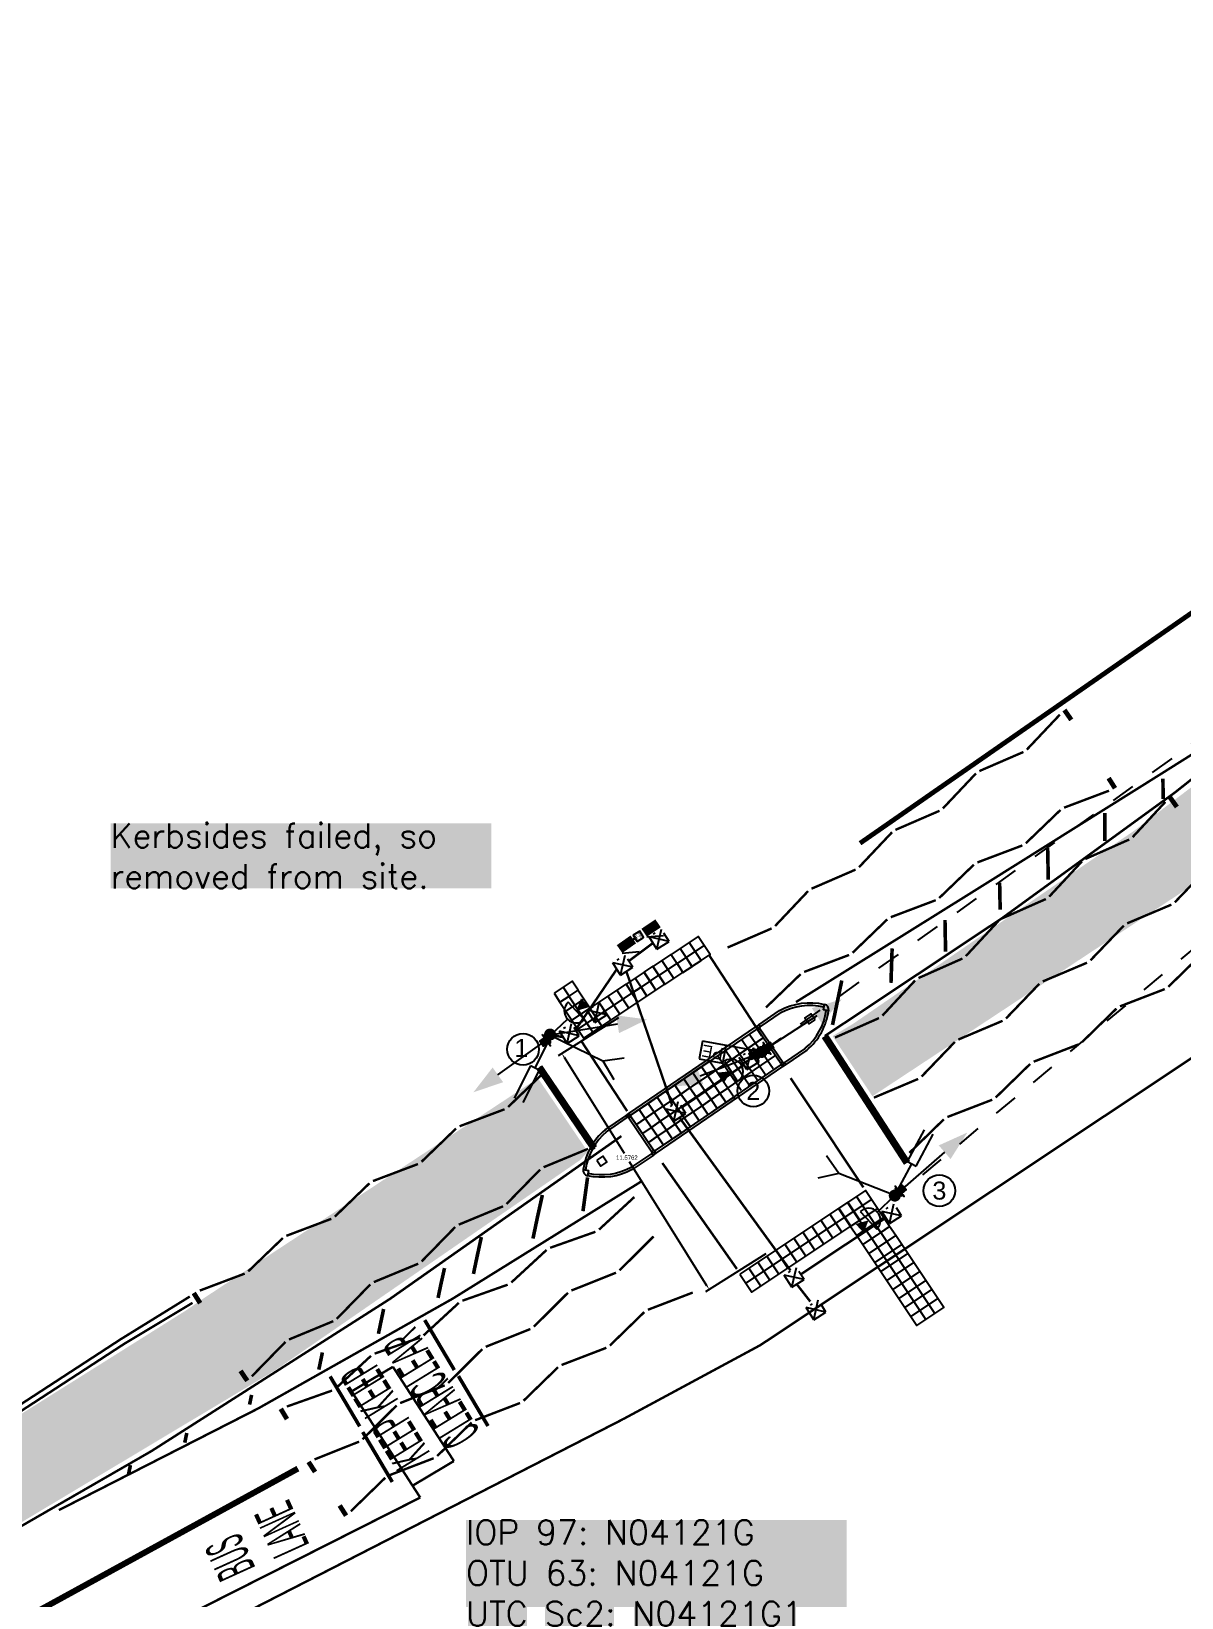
# Model space of a CAD drawing. Header units: metres. Extents: x 375767 to 376086, y 166051 to 166262.
# Drawn here: x 375883 to 375930.9, y 166110.1 to 166175.2 of the extents above; entities that cross this region are included whole.
import ezdxf
from ezdxf.enums import TextEntityAlignment as Align

# ---------------------------------------------------------------- set-up
doc = ezdxf.new("R2010")
doc.units = ezdxf.units.M
for name, pattern in [('1003', [0.9, 0.6, -0.3]), ('1004', [6, 4, -2]), ('1010', [2, 1, -1]), ('1025', [2, 1, -1]), ('1041', [2, 1, 0, 1]), ('1055', [0.6, 0.1, -0.5]), ('DUCT1', [2, 1, -0.5, 0, -0.5]), ('ZIGZAG', [2, 1, 0, 1])]:
    doc.linetypes.add(name, pattern=pattern)
for name, color, linetype in [('DATA', 7, 'Continuous'), ('DIMS', 1, 'Continuous'), ('DUCTS', 3, 'DUCT1'), ('LINES', 7, 'Continuous'), ('POLE NO', 141, 'Continuous'), ('SCT_LOOP', 10, 'Continuous'), ('SETOUT', 140, 'Continuous'), ('SIGNALS', 4, 'Continuous'), ('TACTPAVE', 1, 'Continuous'), ('VIEW', 8, 'Continuous')]:
    doc.layers.add(name, color=color, linetype=linetype)
doc.styles.add('KTS_tahoma', font='tahoma.ttf')
doc.styles.add('RDMARKP', font='rdmarkp.shx', dxfattribs={"width": 0.38, "height": 1.6})
doc.styles.add('ROMANS', font='romans')
doc.dimstyles.get("Standard").update_dxf_attribs({"dimtxt": 0.18, "dimasz": 0.18, "dimexe": 0.18, "dimexo": 0.0625, "dimgap": 0.09, "dimtad": 0, "dimtih": 1, "dimtoh": 1, "dimdec": 4, "dimzin": 0, "dimdsep": 46, "dimtxsty": 'Standard', "dimcen": 0.09, "dimadec": 0, "dimazin": 0, "dimtfac": 1, "dimtdec": 4, "dimtofl": 0, "dimtmove": 0, "dimatfit": 3, "dimfxl": 1, "dimtolj": 1, "dimtzin": 0, "dimarcsym": 0})

# ---------------------------------------------------------------- blocks, each defined once
blk = doc.blocks.new('HD001P')
at = {"linetype": 'Continuous'}
blk.add_line((0, 2.75), (0, 0), dxfattribs=at)
blk.add_solid([(0.375, 2.75), (-0.375, 2.75), (0, 4)], dxfattribs=at)
at = {"layer": 'VIEW', "color": 1, "linetype": 'Continuous', "extrusion": (0, 1, 0), "const_width": 0.1, "elevation": 0.275}
blk.add_lwpolyline([(0.05, 2.94, 1), (-0.05, 2.94, 1)], format="xyb", close=True, dxfattribs=at)
at = {"layer": 'VIEW', "color": 2, "linetype": 'Continuous', "extrusion": (0, 1, 0), "const_width": 0.1, "elevation": 0.275}
blk.add_lwpolyline([(0.05, 2.62, 1), (-0.05, 2.62, 1)], format="xyb", close=True, dxfattribs=at)
at = {"layer": 'VIEW', "color": 3, "linetype": 'Continuous', "extrusion": (0, 1, 0), "const_width": 0.1, "elevation": 0.275}
blk.add_lwpolyline([(0.05, 2.3, 1), (-0.05, 2.3, 1)], format="xyb", close=True, dxfattribs=at)
at = {"layer": 'VIEW', "color": 7, "linetype": 'Continuous'}
for points in [[(-0.2, 0.27, 2.1), (-0.29, 0.27, 2.1), (-0.29, 0.27, 3.2), (-0.2, 0.27, 3.2)], [(0.29, 0.27, 2.1), (0.2, 0.27, 2.1), (0.2, 0.27, 3.2), (0.29, 0.27, 3.2)]]:
    blk.add_3dface(points, dxfattribs=at)
at = {"layer": 'VIEW', "linetype": 'Continuous'}
for points in [[(0.2, 0.27, 2.1), (-0.2, 0.27, 2.1), (-0.2, 0.27, 3.2), (0.2, 0.27, 3.2)], [(-0.2, 0.21, 2.1), (-0.2, 0.27, 2.1), (-0.2, 0.27, 3.2), (-0.2, 0.21, 3.2)], [(-0.03, 0.12, 2.1), (-0.03, 0.27, 2.1), (-0.2, 0.27, 2.1), (-0.2, 0.21, 2.1)], [(-0.03, 0.12, 3.2), (-0.03, 0.27, 3.2), (-0.2, 0.27, 3.2), (-0.2, 0.21, 3.2)], [(-0.2, 0.21, 2.1), (-0.03, 0.12, 2.1), (-0.03, 0.12, 3.2), (-0.2, 0.21, 3.2)], [(0.03, 0.27, 2.1), (0.03, 0.12, 2.1), (-0.03, 0.12, 2.1), (-0.03, 0.27, 2.1)], [(0.03, 0.27, 3.2), (0.03, 0.12, 3.2), (-0.03, 0.12, 3.2), (-0.03, 0.27, 3.2)], [(-0.03, 0.12, 2.1), (0.03, 0.12, 2.1), (0.03, 0.12, 3.2), (-0.03, 0.12, 3.2)], [(0.2, 0.21, 2.1), (0.2, 0.27, 2.1), (0.03, 0.27, 2.1), (0.03, 0.12, 2.1)], [(0.2, 0.21, 3.2), (0.2, 0.27, 3.2), (0.03, 0.27, 3.2), (0.03, 0.12, 3.2)], [(0.03, 0.12, 2.1), (0.2, 0.21, 2.1), (0.2, 0.21, 3.2), (0.03, 0.12, 3.2)], [(0.2, 0.21, 2.1), (0.2, 0.27, 2.1), (0.2, 0.27, 3.2), (0.2, 0.21, 3.2)]]:
    blk.add_3dface(points, dxfattribs=at)
at = {"layer": 'DATA', "flags": 9}
for tag, p in [('SUPPORT', (0.75, 1.5)), ('BRACKETS', (0.75, 1.25)), ('CABLE', (0.75, 0.75)), ('HEIGHT', (0.75, 1)), ('PHASE', (0.75, 0.5)), ('TYPE', (0.75, 0.25)), ('NUM', (0.75, 0)), ('SITE', (0.75, -0.25)), ('IDENT', (0.75, -0.5))]:
    blk.add_attdef(tag, p, '', height=0.2, dxfattribs=at)
at = {"layer": 'VIEW', "linetype": 'Continuous'}
mesh = blk.add_polymesh((13, 3), dxfattribs=at)
for k, corner in enumerate([(0.108, 0.27, 2.877), (0.108, 0.395, 2.877), (0.108, 0.52, 2.877), (0.123, 0.27, 2.918), (0.123, 0.395, 2.918), (0.123, 0.52, 2.918), (0.123, 0.27, 2.962), (0.123, 0.395, 2.962), (0.123, 0.52, 2.962), (0.108, 0.27, 3.002), (0.108, 0.395, 3.002), (0.108, 0.52, 3.002), (0.08, 0.27, 3.036), (0.08, 0.395, 3.036), (0.08, 0.52, 3.036), (0.043, 0.27, 3.057), (0.043, 0.395, 3.057), (0.043, 0.52, 3.057), (0, 0.27, 3.065), (0, 0.395, 3.065), (0, 0.52, 3.065), (-0.043, 0.27, 3.057), (-0.043, 0.395, 3.057), (-0.043, 0.52, 3.057), (-0.08, 0.27, 3.036), (-0.08, 0.395, 3.036), (-0.08, 0.52, 3.036), (-0.108, 0.27, 3.002), (-0.108, 0.395, 3.002), (-0.108, 0.52, 3.002), (-0.123, 0.27, 2.962), (-0.123, 0.395, 2.962), (-0.123, 0.52, 2.962), (-0.123, 0.27, 2.918), (-0.123, 0.395, 2.918), (-0.123, 0.52, 2.918), (-0.108, 0.27, 2.877), (-0.108, 0.395, 2.877), (-0.108, 0.52, 2.877)]):
    mesh.set_mesh_vertex(divmod(k, 3), corner)
mesh = blk.add_polymesh((13, 3), dxfattribs=at)
for k, corner in enumerate([(0.108, 0.27, 2.558), (0.108, 0.395, 2.558), (0.108, 0.52, 2.558), (0.123, 0.27, 2.598), (0.123, 0.395, 2.598), (0.123, 0.52, 2.598), (0.123, 0.27, 2.642), (0.123, 0.395, 2.642), (0.123, 0.52, 2.642), (0.108, 0.27, 2.683), (0.108, 0.395, 2.683), (0.108, 0.52, 2.683), (0.08, 0.27, 2.716), (0.08, 0.395, 2.716), (0.08, 0.52, 2.716), (0.043, 0.27, 2.737), (0.043, 0.395, 2.737), (0.043, 0.52, 2.737), (0, 0.27, 2.745), (0, 0.395, 2.745), (0, 0.52, 2.745), (-0.043, 0.27, 2.737), (-0.043, 0.395, 2.737), (-0.043, 0.52, 2.737), (-0.08, 0.27, 2.716), (-0.08, 0.395, 2.716), (-0.08, 0.52, 2.716), (-0.108, 0.27, 2.683), (-0.108, 0.395, 2.683), (-0.108, 0.52, 2.683), (-0.123, 0.27, 2.642), (-0.123, 0.395, 2.642), (-0.123, 0.52, 2.642), (-0.123, 0.27, 2.598), (-0.123, 0.395, 2.598), (-0.123, 0.52, 2.598), (-0.108, 0.27, 2.558), (-0.108, 0.395, 2.558), (-0.108, 0.52, 2.558)]):
    mesh.set_mesh_vertex(divmod(k, 3), corner)
mesh = blk.add_polymesh((13, 3), dxfattribs=at)
for k, corner in enumerate([(0.108, 0.27, 2.237), (0.108, 0.395, 2.237), (0.108, 0.52, 2.237), (0.123, 0.27, 2.278), (0.123, 0.395, 2.278), (0.123, 0.52, 2.278), (0.123, 0.27, 2.322), (0.123, 0.395, 2.322), (0.123, 0.52, 2.322), (0.108, 0.27, 2.362), (0.108, 0.395, 2.362), (0.108, 0.52, 2.362), (0.08, 0.27, 2.396), (0.08, 0.395, 2.396), (0.08, 0.52, 2.396), (0.043, 0.27, 2.417), (0.043, 0.395, 2.417), (0.043, 0.52, 2.417), (0, 0.27, 2.425), (0, 0.395, 2.425), (0, 0.52, 2.425), (-0.043, 0.27, 2.417), (-0.043, 0.395, 2.417), (-0.043, 0.52, 2.417), (-0.08, 0.27, 2.396), (-0.08, 0.395, 2.396), (-0.08, 0.52, 2.396), (-0.108, 0.27, 2.362), (-0.108, 0.395, 2.362), (-0.108, 0.52, 2.362), (-0.123, 0.27, 2.322), (-0.123, 0.395, 2.322), (-0.123, 0.52, 2.322), (-0.123, 0.27, 2.278), (-0.123, 0.395, 2.278), (-0.123, 0.52, 2.278), (-0.108, 0.27, 2.237), (-0.108, 0.395, 2.237), (-0.108, 0.52, 2.237)]):
    mesh.set_mesh_vertex(divmod(k, 3), corner)
blk = doc.blocks.new('POLE')
at = {"const_width": 0.25}
blk.add_lwpolyline([(-0.125, 0, 1), (0.125, 0, 1)], format="xyb", close=True, dxfattribs=at)
at = {"layer": 'SETOUT', "const_width": 0.125}
blk.add_lwpolyline([(-0.062, 0, 1), (0.062, 0, 1)], format="xyb", close=True, dxfattribs=at)
at = {"layer": 'VIEW'}
blk.add_lwpolyline([(-0.025, 0.043), (-0.05, 0), (-0.025, -0.043), (0.025, -0.043), (0.05, 0), (0.025, 0.043)], close=True, dxfattribs=at)
at = {"layer": 'DATA', "flags": 9}
for tag, p in [('TYPE', (0.5, 0.75)), ('HEIGHT', (0.5, 1)), ('NUM', (0.5, 0.5)), ('SITE', (0.5, 0.25)), ('IDENT', (0.5, 0))]:
    blk.add_attdef(tag, p, '', height=0.2, dxfattribs=at)
blk = doc.blocks.new('ZIG8')
at = {"linetype": 'ZIGZAG'}
for points, const_width in [([(-0.25, 17.46), (-0.75, 17.46)], 0.2), ([(-0.299, 17.195), (-0.701, 15.236)], 0.1), ([(-0.299, 13.103), (-0.701, 15.062)], 0.1), ([(-0.299, 12.931), (-0.701, 10.972)], 0.1), ([(-0.299, 8.839), (-0.701, 10.798)], 0.1), ([(-0.299, 8.667), (-0.701, 6.708)], 0.1), ([(-0.299, 4.575), (-0.701, 6.534)], 0.1), ([(-0.299, 4.403), (-0.701, 2.444)], 0.1), ([(-0.299, 0.311), (-0.701, 2.27)], 0.1)]:
    blk.add_lwpolyline(points, dxfattribs=dict(at, const_width=const_width))
blk = doc.blocks.new('island')
for p, q in [((376155.762, 166324.305), (376156.628, 166324.898)), ((376155.818, 166324.223), (376156.685, 166324.816)), ((376156.628, 166324.898), (376156.752, 166324.983)), ((376156.685, 166324.816), (376156.628, 166324.898)), ((376156.685, 166324.816), (376156.726, 166324.844)), ((376156.752, 166324.983), (376156.726, 166324.844)), ((376156.754, 166324.803), (376156.726, 166324.844)), ((376156.837, 166324.859), (376156.752, 166324.983)), ((376156.754, 166324.803), (376156.837, 166324.859)), ((376157.701, 166323.33), (376156.834, 166322.737)), ((376157.757, 166323.247), (376156.891, 166322.655)), ((376157.701, 166323.33), (376157.742, 166323.358)), ((376157.701, 166323.33), (376157.757, 166323.247)), ((376157.714, 166323.399), (376157.796, 166323.456)), ((376157.714, 166323.399), (376157.742, 166323.358)), ((376157.881, 166323.332), (376157.742, 166323.358)), ((376157.757, 166323.247), (376157.881, 166323.332)), ((376157.796, 166323.456), (376157.881, 166323.332)), ((376154.851, 166322.664), (376155.072, 166322.622)), ((376155.072, 166322.622), (376155.03, 166322.401))]:
    blk.add_line(p, q)
for points in [[(376155.762, 166324.305, 0.18431), (376154.851, 166322.664, -3.796995)], [(376155.826, 166324.229, 0.18431), (376154.95, 166322.65, 0.18431)], [(376156.891, 166322.655, -0.18431), (376155.03, 166322.401, 3.796995)], [(376156.843, 166322.742, -0.18431), (376155.053, 166322.499, -0.18431)]]:
    blk.add_lwpolyline(points, format="xyb")
blk.add_lwpolyline([(376155.419, 166323.041), (376155.588, 166322.794), (376155.836, 166322.963), (376155.667, 166323.211)], close=True)
blk.add_arc((376155.072, 166322.622), 0.225, 169.37031, 259.37031)
blk = doc.blocks.new('ZAG8')
at = {"linetype": 'ZIGZAG'}
for points, const_width in [([(0, 17.46), (0.5, 17.46)], 0.2), ([(0.049, 17.195), (0.451, 15.236)], 0.1), ([(0.049, 13.103), (0.451, 15.062)], 0.1), ([(0.049, 12.931), (0.451, 10.972)], 0.1), ([(0.049, 8.839), (0.451, 10.798)], 0.1), ([(0.049, 8.667), (0.451, 6.708)], 0.1), ([(0.049, 4.575), (0.451, 6.534)], 0.1), ([(0.049, 4.403), (0.451, 2.444)], 0.1), ([(0.049, 0.311), (0.451, 2.27)], 0.1)]:
    blk.add_lwpolyline(points, dxfattribs=dict(at, const_width=const_width))
blk = doc.blocks.new('GECCXCON')
at = {"linetype": 'Continuous'}
blk.add_line((-0.35, -0.2), (0.256, -0.55), dxfattribs=at)
blk.add_solid([(-0.35, -0.2), (0.35, -0.2), (-0.35, 0.2), (0.35, 0.2)], dxfattribs=at)
at = {"layer": 'VIEW', "linetype": 'Continuous'}
blk.add_line((-0.35, -0.2), (0.256, -0.55), dxfattribs=at)
blk.add_solid([(-0.35, -0.2), (0.35, -0.2), (-0.35, 0.2), (0.35, 0.2)], dxfattribs=at)
blk = doc.blocks.new('box')
at = {"layer": 'SIGNALS', "rotation": 69.52072569400443}
blk.add_blockref('GECCXCON', (0.187, -0.07), dxfattribs=at)
blk = doc.blocks.new('mwave')
at = {"linetype": 'Continuous'}
for p, q in [((-0.2, 1.5), (-0.2, 3)), ((0.2, 1.5), (0.2, 3)), ((-0.2, 1.5), (0.2, 1.5)), ((0, 0), (0, 1.5))]:
    blk.add_line(p, q, dxfattribs=at)
at = {"layer": 'VIEW', "linetype": 'Continuous'}
blk.add_solid([(0.03, -0.07, 3.3), (0.03, 0.12, 3.3), (-0.03, -0.07, 3.3), (-0.03, 0.12, 3.3)], dxfattribs=at)
blk = doc.blocks.new('FPILLAR-sym')
at = {"color": 0, "linetype": 'ByBlock'}
blk.add_lwpolyline([(-0.6, 0.63), (-0.6, -0.63), (0.6, -0.63), (0.6, 0.63)], close=True, dxfattribs=at)
at = {"color": 0, "linetype": 'ByBlock', "style": 'KTS_tahoma', "width": 0.688555}
blk.add_text('F-P', height=0.75, rotation=270, dxfattribs=at).set_placement((-0.39, 0.48), (-0.39, -0.54), align=Align.FIT)
at = {"layer": 'DATA', "flags": 9}
for tag, p in [('EQUIPNO', (-2.81, -0.66)), ('SCHNO', (-2.44, -0.66)), ('STAT', (-2.06, -0.66)), ('TYPE', (-1.69, -0.66)), ('ROOT', (-1.31, -0.66)), ('CONTROL', (-0.19, -0.66)), ('SERVICE', (0.19, -0.66)), ('DIST', (0.56, -0.66)), ('LOC', (0.94, -0.66)), ('STREET', (1.31, -0.66)), ('AREA', (1.69, -0.66)), ('COMM1', (2.06, -0.66)), ('COMM2', (2.44, -0.66)), ('COMM3', (2.81, -0.66)), ('VLOAD', (3.19, -0.66)), ('PSCC', (3.56, -0.66)), ('ZE', (3.94, -0.66)), ('LAMPLOAD', (4.31, -0.66)), ('ACCLOAD', (4.69, -0.66)), ('ILEFUSE', (5.06, -0.66)), ('VDROP', (5.44, -0.66)), ('CABREF', (5.81, -0.66)), ('PHASEC', (6.19, -0.66)), ('CABT', (6.56, -0.66)), ('CABS', (6.94, -0.66)), ('CABL', (7.31, -0.66)), ('PDT', (7.69, -0.66)), ('PDS', (8.06, -0.66)), ('SCMESS', (8.44, -0.66)), ('SC1FUSE', (8.81, -0.66)), ('SC1LOAD', (9.19, -0.66)), ('SC1CABREF', (9.56, -0.66)), ('SC2FUSE', (9.94, -0.66)), ('SC2LOAD', (10.31, -0.66)), ('SC2CABREF', (10.69, -0.66)), ('CABL', (11.06, -0.66)), ('PDS', (11.44, -0.66)), ('PDT', (11.81, -0.66)), ('CABT', (12.19, -0.66)), ('CABS', (12.56, -0.66)), ('FEEDFROM', (12.94, -0.66)), ('SUPPLYFUSED', (13.31, -0.66))]:
    blk.add_attdef(tag, p, '', height=0.375, rotation=270, dxfattribs=at)
blk = doc.blocks.new('*D52')
at = {"layer": 'Defpoints', "color": 0, "transparency": 16777216}
for p in [(375907.501, 166134.218), (375913.633, 166124.4, -28.757), (375911.22, 166122.892)]:
    blk.add_point(p, dxfattribs=at)
at = {"layer": 'DIMS', "color": 0, "lineweight": -2, "transparency": 16777216}
for p, q in [((375907.448, 166134.185), (375904.934, 166132.615)), ((375905.182, 166132.558), (375907.683, 166128.554)), ((375911.124, 166123.045), (375907.908, 166128.194)), ((375913.58, 166124.367), (375911.067, 166122.797))]:
    blk.add_line(p, q, dxfattribs=at)
at = {"layer": 'DIMS', "color": 0, "transparency": 16777216}
for points in [[(375905.208, 166132.574), (375905.157, 166132.542), (375905.087, 166132.71)], [(375911.15, 166123.061), (375911.099, 166123.029), (375911.22, 166122.892)]]:
    blk.add_solid(points, dxfattribs=at)
at = {"layer": 'DIMS', "color": 0, "transparency": 16777216, "insert": (375907.795, 166128.374), "char_height": 0.18, "attachment_point": 5}
blk.add_mtext('\\A1;11.5762', dxfattribs=at)
blk = doc.blocks.new('Signal-Symbol-001P')
at = {"linetype": 'Continuous'}
blk.add_line((2.75, 0), (0, 0), dxfattribs=at)
blk.add_solid([(2.75, -0.375), (2.75, 0.375), (4, 0)], dxfattribs=at)
blk = doc.blocks.new('PEC-sym')
for p, q in [((1.5, 0.75), (1.5, 0)), ((2.5, 0.75), (1.5, 0.75)), ((2.5, 0), (2.5, 0.75)), ((0, 0), (2.5, 0))]:
    blk.add_line(p, q)
blk.add_text('PE', height=0.5).set_placement((2.003, 0.38), align=Align.MIDDLE)
blk = doc.blocks.new('ONXDET-sym')
at = {"color": 0, "linetype": 'Continuous'}
for p, q in [((0, 0), (2.5, 0)), ((2.5, 0), (3.25, 0.5)), ((2.5, 0), (3.25, -0.5))]:
    blk.add_line(p, q, dxfattribs=at)
blk = doc.blocks.new('Signal-Symbol-082')
at = {"color": 0, "linetype": 'Continuous'}
for p, q in [((1, 0), (0, 0)), ((1.5, -0.5), (1.5, 0.5))]:
    blk.add_line(p, q, dxfattribs=at)
blk.add_arc((1.5, 0), 0.5, 90, 270, dxfattribs=at)
at = {"color": 0}
blk.add_solid([(1.5, 0), (2, -0.25), (2, 0.25)], dxfattribs=at)
at = {"layer": 'DATA'}
for tag, p, rotation, flags in [('SIG', (0, 0), 180, 3), ('IDENT', (-0.75, -1), 270, 9), ('SITE', (-0.5, -1), 270, 9), ('NUM', (-0.25, -1), 270, 9), ('TYPE', (0, -1), 270, 9), ('PHASE', (0.25, -1), 270, 9), ('CABLE', (0.5, -1), 270, 9), ('HEIGHT', (0.75, -1), 270, 9), ('FEATURES', (1, -1), 270, 9), ('SUPPORT', (1.25, -1), 270, 9)]:
    blk.add_attdef(tag, p, '', height=0.2, rotation=rotation, dxfattribs=dict(at, flags=flags))

msp = doc.modelspace()

# ---------------------------------------------------------------- hatches: boundary and pattern name
at = {"layer": 'DIMS', "true_color": 0xffecb3}
h = msp.add_hatch(color=41, dxfattribs=at)
h.dxf.hatch_style = 1
h.paths.add_polyline_path([(375916.35398, 166133.43073), (375918.01122, 166130.92736), (375932.84914, 166140.70977), (375942.59977, 166149.29825), (375946.80557, 166152.92762), (375945.10983, 166155.00735), (375938.13408, 166148.99925), (375928.92299, 166141.98982), (375917.20681, 166133.94051)])
h = msp.add_hatch(color=41, dxfattribs=at)
h.dxf.hatch_style = 1
h.paths.add_polyline_path([(375871.37661, 166111.10415), (375872.9831, 166107.94914), (375882.00503, 166112.84703), (375893.16707, 166119.53197), (375905.85812, 166128.2797), (375906.16393, 166128.6235), (375904.09595, 166131.6771), (375890.12258, 166122.48159), (375889.44804, 166122.01721), (375881.09569, 166116.76958), (375872.82115, 166112.06593), (375871.28755, 166111.24948)])

# ---------------------------------------------------------------- linework, layer by layer
at = {"layer": 'DIMS', "linetype": '1025'}
for points in [[(375972.75795, 166175.22685), (375913.39711, 166132.76921)], [(375974.60011, 166173.15453), (375918.98205, 166126.73285)]]:
    msp.add_lwpolyline(points, dxfattribs=at)
at = {"layer": 'DUCTS', "const_width": 0.1, "elevation": 28.75746}
for points in [[(375908.14107, 166137.49793), (375908.06167, 166137.45164)], [(375907.88576, 166136.56061), (375908.88206, 166137.30354)], [(375905.65777, 166133.69064), (375907.36961, 166136.2077)], [(375907.7771, 166136.10816), (375909.67468, 166130.55868)]]:
    msp.add_lwpolyline(points, dxfattribs=at)
at = {"layer": 'DUCTS', "elevation": 28.75746, "flags": 128}
for points in [[(375909.04211, 166137.0498), (375909.54959, 166137.3699), (375909.22949, 166137.87738), (375908.72201, 166137.55728)], [(375909.54959, 166137.3699), (375908.72201, 166137.55728)], [(375909.04211, 166137.0498), (375908.72201, 166137.55728)], [(375909.04211, 166137.0498), (375909.22949, 166137.87738)], [(375907.53201, 166135.97067), (375908.03949, 166136.29077), (375907.71939, 166136.79825), (375907.21191, 166136.47815)], [(375907.53201, 166135.97067), (375907.71939, 166136.79825)], [(375908.03949, 166136.29077), (375907.21191, 166136.47815)], [(375907.53201, 166135.97067), (375907.21191, 166136.47815)], [(375912.7881, 166132.03908), (375913.29558, 166132.35918), (375912.97548, 166132.86666), (375912.468, 166132.54656)], [(375912.7881, 166132.03908), (375912.97548, 166132.86666)], [(375912.7881, 166132.03908), (375912.468, 166132.54656)], [(375909.74337, 166129.88852), (375910.25085, 166130.20862), (375909.93075, 166130.7161), (375909.42327, 166130.39601)], [(375909.74337, 166129.88852), (375909.42327, 166130.39601)], [(375910.25085, 166130.20862), (375909.42327, 166130.39601)], [(375909.74337, 166129.88852), (375909.93075, 166130.7161)]]:
    msp.add_lwpolyline(points, dxfattribs=at)
at = {"layer": 'DUCTS', "flags": 128}
for points in [[(375906.45414, 166133.99691), (375906.96162, 166134.317), (375906.64152, 166134.82448), (375906.13404, 166134.50439)], [(375906.45414, 166133.99691), (375906.64152, 166134.82448)], [(375906.96218, 166134.31718), (375906.1346, 166134.50456)], [(375906.4547, 166133.99708), (375906.1346, 166134.50456)], [(375905.30618, 166133.12689), (375905.81367, 166133.44699), (375905.49357, 166133.95447), (375904.98609, 166133.63437)], [(375905.81422, 166133.44716), (375904.98664, 166133.63455)], [(375905.30674, 166133.12707), (375904.98664, 166133.63455)], [(375905.30618, 166133.12689), (375905.49357, 166133.95447)], [(375918.71784, 166125.62835), (375919.22532, 166125.94845), (375918.90522, 166126.45593), (375918.39774, 166126.13583)], [(375918.71784, 166125.62835), (375918.90522, 166126.45593)], [(375919.22532, 166125.94845), (375918.39774, 166126.13583)], [(375918.71784, 166125.62835), (375918.39774, 166126.13583)], [(375914.65869, 166122.98111), (375915.16617, 166123.30121), (375914.84607, 166123.80869), (375914.33859, 166123.48859)], [(375914.65869, 166122.98111), (375914.84607, 166123.80869)], [(375915.16617, 166123.30121), (375914.33859, 166123.48859)], [(375914.65869, 166122.98111), (375914.33859, 166123.48859)], [(375915.56814, 166121.62953), (375916.07562, 166121.94963), (375915.75552, 166122.45711), (375915.24804, 166122.13701)], [(375915.56814, 166121.62953), (375915.75552, 166122.45711)], [(375916.07562, 166121.94963), (375915.24804, 166122.13701)], [(375915.56814, 166121.62953), (375915.24804, 166122.13701)]]:
    msp.add_lwpolyline(points, dxfattribs=at)
at = {"layer": 'DUCTS', "const_width": 0.1}
for points in [[(375905.14883, 166133.38395), (375904.83436, 166133.44398)], [(375907.62136, 166117.48797), (375873.92089, 166100.22134)]]:
    msp.add_lwpolyline(points, dxfattribs=at)
at = {"layer": 'DUCTS', "const_width": 0.1, "flags": 128}
msp.add_lwpolyline([(375907.62136, 166117.48797), (375913.35181, 166120.5773), (375915.16609, 166121.78473), (375916.51102, 166122.67981), (375918.73521, 166124.16004), (375920.3302, 166125.22153), (375921.9416, 166126.29395), (375923.35013, 166127.23135), (375924.36516, 166127.90687), (375925.26609, 166128.50645), (375926.09083, 166129.05534), (375927.1693, 166129.77307), (375928.43822, 166130.61756), (375929.42775, 166131.27611), (375930.37952, 166131.90953), (375932.20671, 166133.12556)], dxfattribs=at)
at = {"layer": 'DUCTS', "const_width": 0.1, "elevation": 28.75746, "flags": 128}
for points in [[(375910.0737, 166130.459), (375912.6621, 166132.23571)], [(375909.98463, 166130.03891), (375914.60126, 166123.6825)], [(375915.00615, 166123.50549), (375918.55069, 166125.85911)], [(375914.84293, 166123.13264), (375915.4259, 166122.38694)]]:
    msp.add_lwpolyline(points, dxfattribs=at)
at = {"layer": 'LINES', "color": 7, "linetype": '1004'}
for p, q in [((375913.32681, 166133.75092, 28.75746), (375914.28653, 166132.34773, 28.75746)), ((375907.87913, 166130.02496, 28.75746), (375908.83885, 166128.62177, 28.75746))]:
    msp.add_line(p, q, dxfattribs=at)
at = {"layer": 'LINES', "color": 7, "linetype": '1003', "const_width": 0.2}
msp.add_lwpolyline([(375917.49537, 166141.45356), (375932.10912, 166151.60267)], dxfattribs=at)
at = {"layer": 'LINES', "color": 7, "linetype": '1004', "const_width": 0.1}
for points in [[(375937.56138, 166149.08229, -0.00152906), (375914.82983, 166134.84624)], [(375937.56138, 166149.08229, -0.03125132), (375916.02807, 166133.43174)], [(375877.81016, 166110.28798, 0.03380058), (375907.56481, 166129.26992)], [(375884.1623, 166113.71289, 0.03161048), (375908.44277, 166127.41423)]]:
    msp.add_lwpolyline(points, format="xyb", dxfattribs=at)
at = {"layer": 'LINES', "color": 7, "linetype": '1041', "const_width": 0.15}
for points in [[(375930.09788, 166144.14344), (375930.10718, 166143.28838)], [(375900.05283, 166123.09179), (375900.20574, 166123.77888)], [(375900.08364, 166123.23859), (375899.93679, 166122.53886)], [(375897.54103, 166121.4514), (375897.67258, 166122.07825)], [(375897.57183, 166121.59821), (375897.45623, 166121.04738)], [(375895.06003, 166119.95782), (375894.97568, 166119.5559)], [(375895.02922, 166119.81102), (375895.12545, 166120.26953)], [(375892.17864, 166118.50423), (375892.09429, 166118.1023)], [(375889.48252, 166116.92101), (375889.39817, 166116.51909)], [(375887.1379, 166115.58285), (375887.05355, 166115.18093)]]:
    msp.add_lwpolyline(points, dxfattribs=at)
at = {"layer": 'LINES', "color": 7, "linetype": '1041', "const_width": 0.15, "elevation": 28.75746}
for points in [[(375927.68458, 166142.7103), (375927.68458, 166141.54853)], [(375925.32829, 166139.9416), (375925.30111, 166141.25705)], [(375923.30301, 166139.81091), (375923.32612, 166138.69279)], [(375921.05423, 166136.94599), (375921.02933, 166138.26148)], [(375918.74143, 166137.2425), (375918.74143, 166137.2425)], [(375918.83007, 166137.07556), (375918.78235, 166135.64498)], [(375916.54682, 166134.84312), (375916.73574, 166135.74303)], [(375916.57763, 166134.98992), (375916.3502, 166133.89584)], [(375906.1579, 166127.55214), (375905.96659, 166126.14519)], [(375904.06887, 166125.87879), (375904.27747, 166126.82098)], [(375904.09967, 166126.02559), (375903.88671, 166125.00798)], [(375901.55706, 166124.2384), (375901.73783, 166125.06816)], [(375901.58787, 166124.38521), (375901.40977, 166123.53658)], [(375900.614, 166119.53845), (375899.38317, 166121.61705)], [(375896.67659, 166117.19532), (375895.44576, 166119.27391)], [(375902.01497, 166117.21006), (375900.78414, 166119.28865)], [(375898.0333, 166114.88166), (375896.80247, 166116.96025)]]:
    msp.add_lwpolyline(points, dxfattribs=at)
at = {"layer": 'LINES', "color": 7, "linetype": '1055', "const_width": 0.1, "elevation": 28.75746}
for points in [[(375911.21749, 166136.79842), (375913.40832, 166133.4366)], [(375905.90299, 166133.21882), (375907.80609, 166130.30889)], [(375904.19285, 166132.17821), (375906.45188, 166128.72885)], [(375914.60758, 166131.68317), (375917.63448, 166127.13635)], [(375909.26853, 166128.15266), (375912.37199, 166123.74285)]]:
    msp.add_lwpolyline(points, dxfattribs=at)
at = {"layer": 'LINES', "color": 7, "linetype": 'ZIGZAG', "const_width": 0.3}
msp.add_lwpolyline([(375916.02807, 166133.43174), (375919.45099, 166128.15485)], dxfattribs=at)
at = {"layer": 'LINES', "color": 7, "linetype": 'ZIGZAG', "const_width": 0.3, "elevation": 28.75746}
msp.add_lwpolyline([(375904.14802, 166132.13323), (375906.42714, 166128.76663)], dxfattribs=at)
at = {"layer": 'LINES', "color": 2, "const_width": 0.1}
for points in [[(375889.60929, 166122.5975), (375886.7295, 166120.81819), (375882.37372, 166117.98094), (375879.5614, 166116.32763), (375876.13328, 166114.32418), (375870.04529, 166111.0022), (375861.69743, 166106.51032), (375849.80557, 166100.09081), (375845.00649, 166097.53505)], [(375889.72194, 166122.33486), (375886.85933, 166120.61633), (375882.5001, 166117.77683), (375879.68277, 166116.12057), (375876.25134, 166114.11519), (375870.15963, 166110.79119), (375861.8113, 166106.29905), (375849.91898, 166099.87929), (375845.1193, 166097.32322)]]:
    msp.add_lwpolyline(points, dxfattribs=at)
at = {"layer": 'LINES', "const_width": 0.25}
msp.add_lwpolyline([(375815.29984, 166073.8255), (375839.43072, 166086.81501), (375850.10959, 166092.42632), (375858.90052, 166096.98559), (375868.77869, 166102.00207), (375875.11024, 166105.2012), (375880.40818, 166107.93512), (375894.10561, 166115.43896)], dxfattribs=at)
at = {"layer": 'POLE NO'}
for centre in [(375903.47585, 166132.88002, 28.75746), (375913.05387, 166131.14845, 28.75746), (375920.79592, 166126.99832)]:
    msp.add_circle(centre, 0.65809, dxfattribs=at)
at = {"layer": 'SCT_LOOP', "const_width": 0.1}
for points in [[(375896.33979, 166118.65132), (375898.06014, 166119.67409)], [(375898.06014, 166119.67409), (375900.59595, 166115.7521)], [(375896.33979, 166118.65132), (375899.19545, 166114.23464)], [(375898.87645, 166114.72803), (375900.59595, 166115.7521)], [(375899.19545, 166114.23464), (375889.89815, 166109.53702)]]:
    msp.add_lwpolyline(points, dxfattribs=at)
at = {"layer": 'TACTPAVE'}
for p, q in [((375907.87699, 166130.20523, 28.75746), (375913.15959, 166133.81828, 28.75746)), ((375914.20399, 166132.29128, 28.75746), (375913.24427, 166133.69447, 28.75746)), ((375913.2135, 166131.61383, 28.75746), (375912.25378, 166133.01702, 28.75746)), ((375913.54366, 166131.83965, 28.75746), (375912.58394, 166133.24284, 28.75746)), ((375913.87382, 166132.06546, 28.75746), (375912.91411, 166133.46865, 28.75746)), ((375907.93344, 166130.12269, 28.75746), (375911.23507, 166132.38084, 28.75746)), ((375911.26329, 166132.33957, 28.75746), (375911.17861, 166132.46338, 28.75746)), ((375912.22301, 166130.93638, 28.75746), (375911.26329, 166132.33957, 28.75746)), ((375912.22301, 166130.93638, 28.75746), (375911.26329, 166132.33957, 28.75746)), ((375912.55317, 166131.1622, 28.75746), (375911.59346, 166132.56539, 28.75746)), ((375912.88334, 166131.38801, 28.75746), (375911.92362, 166132.7912, 28.75746)), ((375909.00607, 166128.55441, 28.75746), (375914.28867, 166132.16747, 28.75746)), ((375912.22301, 166130.93638, 28.75746), (375912.30769, 166130.81257, 28.75746)), ((375908.94961, 166128.63696, 28.75746), (375912.25124, 166130.89511, 28.75746)), ((375907.96167, 166130.08142, 28.75746), (375908.92139, 166128.67823, 28.75746)), ((375907.96167, 166130.08142, 28.75746), (375908.92139, 166128.67823, 28.75746))]:
    msp.add_line(p, q, dxfattribs=at)
at = {"layer": 'TACTPAVE', "color": 1}
for p, q in [((375913.21604, 166133.73574, 28.75746), (375910.90491, 166132.15503, 28.75746)), ((375913.47009, 166133.36431, 28.75746), (375911.15895, 166131.7836, 28.75746)), ((375911.15895, 166131.7836, 28.75746), (375913.47009, 166133.36431, 28.75746)), ((375911.54964, 166130.41525, 28.75746), (375914.23221, 166132.25001, 28.75746)), ((375911.66703, 166131.04073, 28.75746), (375913.97817, 166132.62144, 28.75746)), ((375910.90491, 166132.15503, 28.75746), (375911.15895, 166131.7836, 28.75746)), ((375911.15895, 166131.7836, 28.75746), (375911.41299, 166131.41216, 28.75746)), ((375911.74315, 166131.63798, 28.75746), (375911.41299, 166131.41216, 28.75746)), ((375911.41299, 166131.41216, 28.75746), (375911.74315, 166131.63798, 28.75746)), ((375911.41299, 166131.41216, 28.75746), (375911.66703, 166131.04073, 28.75746)), ((375911.9972, 166131.26655, 28.75746), (375911.66703, 166131.04073, 28.75746)), ((375911.66703, 166131.04073, 28.75746), (375911.92108, 166130.6693, 28.75746))]:
    msp.add_line(p, q, dxfattribs=at)
at = {"layer": 'TACTPAVE', "color": 1, "elevation": 28.75746}
for points in [[(375910.38025, 166137.32049), (375910.6292, 166136.94563), (375911.00406, 166137.19458), (375910.75511, 166137.56944)], [(375909.25463, 166136.57822), (375909.50358, 166136.20335), (375909.87845, 166136.45231), (375909.6295, 166136.82717)], [(375909.63086, 166136.82512), (375909.87981, 166136.45025), (375910.25468, 166136.6992), (375910.00573, 166137.07407)], [(375910.00538, 166137.07154), (375910.25434, 166136.69668), (375910.6292, 166136.94563), (375910.38025, 166137.32049)], [(375910.25434, 166136.69668), (375910.50329, 166136.32181), (375910.87815, 166136.57076), (375910.6292, 166136.94563)], [(375910.6292, 166136.94563), (375910.87815, 166136.57076), (375911.25302, 166136.81972), (375911.00406, 166137.19458)], [(375908.50218, 166136.08442), (375908.75113, 166135.70956), (375909.12599, 166135.95851), (375908.87704, 166136.33337)], [(375908.87841, 166136.33132), (375909.12736, 166135.95645), (375909.50222, 166136.20541), (375909.25327, 166136.58027)], [(375909.12736, 166135.95645), (375909.37631, 166135.58159), (375909.75117, 166135.83054), (375909.50222, 166136.20541)], [(375909.50358, 166136.20335), (375909.75254, 166135.82849), (375910.1274, 166136.07744), (375909.87845, 166136.45231)], [(375909.87981, 166136.45025), (375910.12876, 166136.07539), (375910.50363, 166136.32434), (375910.25468, 166136.6992)], [(375904.76174, 166135.22094), (375905.01069, 166134.84608), (375905.38556, 166135.09503), (375905.13661, 166135.4699)], [(375905.13849, 166135.47114), (375905.38744, 166135.09628), (375905.7623, 166135.34523), (375905.51335, 166135.72009)], [(375907.37715, 166135.33728), (375907.6261, 166134.96241), (375908.00096, 166135.21136), (375907.75201, 166135.58623)], [(375907.75778, 166135.59006), (375908.00673, 166135.21519), (375908.3816, 166135.46414), (375908.13265, 166135.83901)], [(375908.00673, 166135.21519), (375908.25568, 166134.84033), (375908.63055, 166135.08928), (375908.3816, 166135.46414)], [(375908.13265, 166135.83901), (375908.3816, 166135.46414), (375908.75646, 166135.7131), (375908.50751, 166136.08796)], [(375908.3816, 166135.46414), (375908.63055, 166135.08928), (375909.00541, 166135.33823), (375908.75646, 166135.7131)], [(375908.75113, 166135.70956), (375909.00008, 166135.33469), (375909.37495, 166135.58364), (375909.12599, 166135.95851)], [(375905.00881, 166134.84483), (375905.25776, 166134.46997), (375905.63263, 166134.71892), (375905.38368, 166135.09378)], [(375905.38368, 166135.09378), (375905.63263, 166134.71892), (375906.00749, 166134.96787), (375905.75854, 166135.34273)], [(375905.63263, 166134.71892), (375905.88158, 166134.34405), (375906.25644, 166134.59301), (375906.00749, 166134.96787)], [(375906.25832, 166134.59425), (375906.50728, 166134.21939), (375906.88214, 166134.46834), (375906.63319, 166134.8432)], [(375906.63319, 166134.8432), (375906.88214, 166134.46834), (375907.257, 166134.71729), (375907.00805, 166135.09216)], [(375907.00228, 166135.08832), (375907.25123, 166134.71346), (375907.6261, 166134.96241), (375907.37715, 166135.33728)], [(375907.257, 166134.71729), (375907.50596, 166134.34243), (375907.88082, 166134.59138), (375907.63187, 166134.96624)], [(375907.63187, 166134.96624), (375907.88082, 166134.59138), (375908.25568, 166134.84033), (375908.00673, 166135.21519)], [(375905.25964, 166134.47122), (375905.5086, 166134.09635), (375905.88346, 166134.3453), (375905.63451, 166134.72017)], [(375905.50672, 166134.0951), (375905.75567, 166133.72024), (375906.13053, 166133.96919), (375905.88158, 166134.34405)], [(375905.88346, 166134.3453), (375906.13241, 166133.97044), (375906.50728, 166134.21939), (375906.25832, 166134.59425)], [(375906.13241, 166133.97044), (375906.38136, 166133.59557), (375906.75623, 166133.84452), (375906.50728, 166134.21939)], [(375906.50728, 166134.21939), (375906.75623, 166133.84452), (375907.13109, 166134.09348), (375906.88214, 166134.46834)], [(375906.88214, 166134.46834), (375907.13109, 166134.09348), (375907.50596, 166134.34243), (375907.257, 166134.71729)], [(375905.75755, 166133.72149), (375906.0065, 166133.34662), (375906.38136, 166133.59557), (375906.13241, 166133.97044)], [(375909.79061, 166131.3929), (375910.04465, 166131.02147), (375910.41608, 166131.27551), (375910.16204, 166131.64694)], [(375910.16204, 166131.64694), (375910.41608, 166131.27551), (375910.78752, 166131.52955), (375910.53347, 166131.90099)], [(375910.53347, 166131.90099), (375910.78752, 166131.52955), (375911.15895, 166131.7836), (375910.90491, 166132.15503)], [(375910.78752, 166131.52955), (375911.04156, 166131.15812), (375911.41299, 166131.41216), (375911.15895, 166131.7836)], [(375909.04774, 166130.88481), (375909.30178, 166130.51338), (375909.67322, 166130.76742), (375909.41917, 166131.13886)], [(375909.41917, 166131.13886), (375909.67322, 166130.76742), (375910.04465, 166131.02147), (375909.79061, 166131.3929)], [(375909.67322, 166130.76742), (375909.92726, 166130.39599), (375910.29869, 166130.65003), (375910.04465, 166131.02147)], [(375910.04465, 166131.02147), (375910.29869, 166130.65003), (375910.67013, 166130.90408), (375910.41608, 166131.27551)], [(375910.29869, 166130.65003), (375910.55274, 166130.2786), (375910.92417, 166130.53264), (375910.67013, 166130.90408)], [(375910.41608, 166131.27551), (375910.67013, 166130.90408), (375911.04156, 166131.15812), (375910.78752, 166131.52955)], [(375910.67013, 166130.90408), (375910.92417, 166130.53264), (375911.2956, 166130.78669), (375911.04156, 166131.15812)], [(375911.04156, 166131.15812), (375911.2956, 166130.78669), (375911.66703, 166131.04073), (375911.41299, 166131.41216)], [(375911.2956, 166130.78669), (375911.54964, 166130.41525), (375911.92108, 166130.6693), (375911.66703, 166131.04073)], [(375907.93344, 166130.12269), (375908.18749, 166129.75125), (375908.55892, 166130.0053), (375908.30488, 166130.37673)], [(375908.30488, 166130.37673), (375908.55892, 166130.0053), (375908.93035, 166130.25934), (375908.67631, 166130.63077)], [(375908.55892, 166130.0053), (375908.81296, 166129.63386), (375909.18439, 166129.88791), (375908.93035, 166130.25934)], [(375908.67631, 166130.63077), (375908.93035, 166130.25934), (375909.30178, 166130.51338), (375909.04774, 166130.88481)], [(375908.93035, 166130.25934), (375909.18439, 166129.88791), (375909.55583, 166130.14195), (375909.30178, 166130.51338)], [(375909.30178, 166130.51338), (375909.55583, 166130.14195), (375909.92726, 166130.39599), (375909.67322, 166130.76742)], [(375909.55583, 166130.14195), (375909.80987, 166129.77052), (375910.1813, 166130.02456), (375909.92726, 166130.39599)], [(375909.92726, 166130.39599), (375910.1813, 166130.02456), (375910.55274, 166130.2786), (375910.29869, 166130.65003)], [(375910.1813, 166130.02456), (375910.43535, 166129.65313), (375910.80678, 166129.90717), (375910.55274, 166130.2786)], [(375910.55274, 166130.2786), (375910.80678, 166129.90717), (375911.17821, 166130.16121), (375910.92417, 166130.53264)], [(375910.92417, 166130.53264), (375911.17821, 166130.16121), (375911.54964, 166130.41525), (375911.2956, 166130.78669)], [(375908.18749, 166129.75125), (375908.44153, 166129.37982), (375908.81296, 166129.63386), (375908.55892, 166130.0053)], [(375908.44153, 166129.37982), (375908.69557, 166129.00839), (375909.067, 166129.26243), (375908.81296, 166129.63386)], [(375908.81296, 166129.63386), (375909.067, 166129.26243), (375909.43844, 166129.51647), (375909.18439, 166129.88791)], [(375909.18439, 166129.88791), (375909.43844, 166129.51647), (375909.80987, 166129.77052), (375909.55583, 166130.14195)], [(375909.43844, 166129.51647), (375909.69248, 166129.14504), (375910.06391, 166129.39908), (375909.80987, 166129.77052)], [(375909.80987, 166129.77052), (375910.06391, 166129.39908), (375910.43535, 166129.65313), (375910.1813, 166130.02456)], [(375908.69557, 166129.00839), (375908.94961, 166128.63696), (375909.32105, 166128.891), (375909.067, 166129.26243)], [(375909.067, 166129.26243), (375909.32105, 166128.891), (375909.69248, 166129.14504), (375909.43844, 166129.51647)]]:
    msp.add_lwpolyline(points, close=True, dxfattribs=at)
at = {"layer": 'TACTPAVE', "const_width": 0.0445, "elevation": 28.75746}
msp.add_lwpolyline([(375911.56551, 166131.54344, 1), (375911.59063, 166131.5067, 1)], format="xyb", close=True, dxfattribs=at)
at = {"layer": 'TACTPAVE', "color": 1}
for points in [[(375917.35338, 166126.7614), (375917.6034, 166126.38725), (375917.97755, 166126.63727), (375917.72753, 166127.01142)], [(375916.60507, 166126.26137), (375916.85509, 166125.88721), (375917.22924, 166126.13723), (375916.97922, 166126.51139)], [(375916.61278, 166126.27485), (375916.8628, 166125.9007), (375917.23695, 166126.15072), (375916.98693, 166126.52487)], [(375916.97922, 166126.51139), (375917.22924, 166126.13723), (375917.6034, 166126.38725), (375917.35338, 166126.7614)], [(375917.22925, 166126.13721), (375917.47927, 166125.76306), (375917.85343, 166126.01308), (375917.60341, 166126.38723)], [(375917.60341, 166126.38723), (375917.85343, 166126.01308), (375918.22758, 166126.26309), (375917.97756, 166126.63725)], [(375915.49032, 166125.5248), (375915.74034, 166125.15065), (375916.11449, 166125.40067), (375915.86447, 166125.77482)], [(375915.86447, 166125.77482), (375916.11449, 166125.40067), (375916.48864, 166125.65068), (375916.23863, 166126.02484)], [(375916.23863, 166126.02484), (375916.48864, 166125.65068), (375916.8628, 166125.9007), (375916.61278, 166126.27485)], [(375916.48866, 166125.65066), (375916.73867, 166125.27651), (375917.11283, 166125.52653), (375916.86281, 166125.90068)], [(375916.8551, 166125.8872), (375917.10512, 166125.51304), (375917.47927, 166125.76306), (375917.22925, 166126.13721)], [(375916.86281, 166125.90068), (375917.11283, 166125.52653), (375917.48698, 166125.77655), (375917.23696, 166126.1507)], [(375917.10513, 166125.51302), (375917.35515, 166125.13887), (375917.7293, 166125.38889), (375917.47928, 166125.76304)], [(375917.47928, 166125.76304), (375917.7293, 166125.38889), (375918.10346, 166125.6389), (375917.85344, 166126.01306)], [(375917.85344, 166126.01306), (375918.10346, 166125.6389), (375918.47761, 166125.88892), (375918.22759, 166126.26308)], [(375918.10347, 166125.63888), (375918.35349, 166125.26473), (375918.72764, 166125.51475), (375918.47762, 166125.8889)], [(375914.74284, 166125.02352), (375914.99286, 166124.64937), (375915.36701, 166124.89939), (375915.117, 166125.27354)], [(375915.117, 166125.27354), (375915.36701, 166124.89939), (375915.74117, 166125.1494), (375915.49115, 166125.52356)], [(375915.36703, 166124.89937), (375915.61704, 166124.52521), (375915.9912, 166124.77523), (375915.74118, 166125.14939)], [(375915.74035, 166125.15063), (375915.99037, 166124.77648), (375916.36452, 166125.02649), (375916.1145, 166125.40065)], [(375916.1145, 166125.40065), (375916.36452, 166125.02649), (375916.73867, 166125.27651), (375916.48866, 166125.65066)], [(375917.35516, 166125.13885), (375917.60518, 166124.7647), (375917.97933, 166125.01471), (375917.72931, 166125.38887)], [(375917.72931, 166125.38887), (375917.97933, 166125.01471), (375918.35349, 166125.26473), (375918.10347, 166125.63888)], [(375917.97934, 166125.01469), (375918.22936, 166124.64054), (375918.60352, 166124.89056), (375918.3535, 166125.26471)], [(375918.3535, 166125.26471), (375918.60352, 166124.89056), (375918.97767, 166125.14058), (375918.72765, 166125.51473)], [(375918.60353, 166124.89054), (375918.85355, 166124.51638), (375919.2277, 166124.7664), (375918.97768, 166125.14056)], [(375913.62038, 166124.27347), (375913.8704, 166123.89932), (375914.24455, 166124.14933), (375913.99453, 166124.52349)], [(375913.99453, 166124.52349), (375914.24455, 166124.14933), (375914.61871, 166124.39935), (375914.36869, 166124.77351)], [(375914.24456, 166124.14932), (375914.49458, 166123.77516), (375914.86874, 166124.02518), (375914.61872, 166124.39933)], [(375914.36869, 166124.77351), (375914.61871, 166124.39935), (375914.99286, 166124.64937), (375914.74284, 166125.02352)], [(375914.61872, 166124.39933), (375914.86874, 166124.02518), (375915.24289, 166124.2752), (375914.99287, 166124.64935)], [(375914.99287, 166124.64935), (375915.24289, 166124.2752), (375915.61704, 166124.52521), (375915.36703, 166124.89937)], [(375917.60519, 166124.76468), (375917.85521, 166124.39052), (375918.22936, 166124.64054), (375917.97934, 166125.01469)], [(375917.85522, 166124.3905), (375918.10524, 166124.01635), (375918.47939, 166124.26637), (375918.22937, 166124.64052)], [(375918.22937, 166124.64052), (375918.47939, 166124.26637), (375918.85355, 166124.51638), (375918.60353, 166124.89054)], [(375918.4794, 166124.26635), (375918.72942, 166123.89219), (375919.10358, 166124.14221), (375918.85356, 166124.51637)], [(375918.85356, 166124.51637), (375919.10358, 166124.14221), (375919.47773, 166124.39223), (375919.22771, 166124.76638)], [(375919.10359, 166124.14219), (375919.35361, 166123.76804), (375919.72776, 166124.01806), (375919.47774, 166124.39221)], [(375912.49792, 166123.52342), (375912.74793, 166123.14926), (375913.12209, 166123.39928), (375912.87207, 166123.77344)], [(375912.87207, 166123.77344), (375913.12209, 166123.39928), (375913.49624, 166123.6493), (375913.24623, 166124.02345)], [(375913.24623, 166124.02345), (375913.49624, 166123.6493), (375913.8704, 166123.89932), (375913.62038, 166124.27347)], [(375913.49626, 166123.64928), (375913.74627, 166123.27513), (375914.12043, 166123.52514), (375913.87041, 166123.8993)], [(375913.87041, 166123.8993), (375914.12043, 166123.52514), (375914.49458, 166123.77516), (375914.24456, 166124.14932)], [(375918.10525, 166124.01633), (375918.35527, 166123.64218), (375918.72942, 166123.89219), (375918.4794, 166124.26635)], [(375918.35528, 166123.64216), (375918.6053, 166123.268), (375918.97945, 166123.51802), (375918.72943, 166123.89218)], [(375918.72943, 166123.89218), (375918.97945, 166123.51802), (375919.35361, 166123.76804), (375919.10359, 166124.14219)], [(375918.97946, 166123.518), (375919.22948, 166123.14385), (375919.60364, 166123.39387), (375919.35362, 166123.76802)], [(375919.35362, 166123.76802), (375919.60364, 166123.39387), (375919.97779, 166123.64388), (375919.72777, 166124.01804)], [(375912.74795, 166123.14925), (375912.99796, 166122.77509), (375913.37212, 166123.02511), (375913.1221, 166123.39926)], [(375913.1221, 166123.39926), (375913.37212, 166123.02511), (375913.74627, 166123.27513), (375913.49626, 166123.64928)], [(375918.60531, 166123.26799), (375918.85533, 166122.89383), (375919.22948, 166123.14385), (375918.97946, 166123.518)], [(375918.85534, 166122.89381), (375919.10536, 166122.51966), (375919.47951, 166122.76968), (375919.22949, 166123.14383)], [(375919.22949, 166123.14383), (375919.47951, 166122.76968), (375919.85367, 166123.01969), (375919.60365, 166123.39385)], [(375919.60365, 166123.39385), (375919.85367, 166123.01969), (375920.22782, 166123.26971), (375919.9778, 166123.64387)], [(375919.85368, 166123.01967), (375920.1037, 166122.64552), (375920.47785, 166122.89554), (375920.22783, 166123.26969)], [(375919.10537, 166122.51964), (375919.35539, 166122.14549), (375919.72954, 166122.3955), (375919.47952, 166122.76966)], [(375919.47952, 166122.76966), (375919.72954, 166122.3955), (375920.1037, 166122.64552), (375919.85368, 166123.01967)], [(375919.72954, 166122.3955), (375919.97956, 166122.02135), (375920.35371, 166122.27137), (375920.1037, 166122.64552)], [(375920.1037, 166122.64552), (375920.35371, 166122.27137), (375920.72787, 166122.52138), (375920.47785, 166122.89554)], [(375920.35373, 166122.27135), (375920.60374, 166121.89719), (375920.9779, 166122.14721), (375920.72788, 166122.52137)], [(375919.35539, 166122.14549), (375919.6054, 166121.77133), (375919.97956, 166122.02135), (375919.72954, 166122.3955)], [(375919.60542, 166121.77131), (375919.85543, 166121.39716), (375920.22959, 166121.64718), (375919.97957, 166122.02133)], [(375919.97957, 166122.02133), (375920.22959, 166121.64718), (375920.60374, 166121.89719), (375920.35373, 166122.27135)]]:
    msp.add_lwpolyline(points, close=True, dxfattribs=at)

# ---------------------------------------------------------------- block references
for p, rotation in [((375908.69005, 166138.09037, 27.33246), 324.5604528820395), ((375907.66031, 166137.41407, 28.75746), 325.5715822829951)]:
    msp.add_blockref('box', p, dxfattribs=dict(rotation=rotation))
at = {"layer": 'LINES', "color": 7, "linetype": 'ZIGZAG'}
for name, p, rotation in [('ZAG8', (375911.69953, 166136.97527), 305.018654106502), ('ZIG8', (375913.47817, 166134.20155), 302.2854337460475), ('ZIG8', (375919.45099, 166128.15485), 302.6662458788542), ('ZIG8', (375904.39531, 166132.28551), 122.3053221048081), ('ZIG8', (375908.21726, 166127.15269), 121.0816853520636), ('ZIG8', (375908.99961, 166125.51568), 123.3183134805855)]:
    msp.add_blockref(name, p, dxfattribs=dict(at, rotation=rotation))
at = {"layer": 'LINES', "color": 7, "linetype": 'ZIGZAG', "xscale": -1}
for p, rotation in [((375916.02807, 166133.43174), 305.5006796330921), ((375917.6449, 166130.93919), 304.5277728600213), ((375906.60139, 166128.66666), 124.0748655463771), ((375910.95687, 166122.67773), 122.5960670957645)]:
    msp.add_blockref('ZIG8', p, dxfattribs=dict(at, rotation=rotation))
at = {"layer": 'LINES', "color": 7, "linetype": '1004', "rotation": 179.999999993929}
msp.add_blockref('island', (752071.04075, 332457.15032, 28.75746), dxfattribs=at)
at = {"layer": 'LINES', "color": 7, "linetype": '1004'}
msp.add_blockref('island', (-248.87507, -194.77766, 28.75746), dxfattribs=at)
at = {"layer": 'SIGNALS', "color": 4, "xscale": 0.25, "yscale": 0.25, "zscale": 0.25, "rotation": 122.0857216764908}
msp.add_blockref('FPILLAR-sym', (375908.27451, 166137.58159, 28.75746), dxfattribs=at)
at = {"layer": 'SIGNALS', "color": 4}
for name, p, rotation in [('Signal-Symbol-082', (375904.59684, 166133.45156), 43.1891815584675), ('Signal-Symbol-001P', (375904.69327, 166133.47712), 9.321758531153062), ('HD001P', (375904.66352, 166133.41589, 28.75746), 125.5220725977146), ('ONXDET-sym', (375904.54684, 166133.49486), 334.031400600664), ('PEC-sym', (375913.39711, 166132.76921, 28.75746), 169.609547321553), ('Signal-Symbol-082', (375913.39711, 166132.76921), 212.2420667444679), ('HD001P', (375918.9408, 166126.79555), 310.996869459172), ('ONXDET-sym', (375918.9408, 166126.79555), 158.411593250881), ('Signal-Symbol-082', (375918.9408, 166126.79555), 223.188253187245)]:
    msp.add_blockref(name, p, dxfattribs=dict(at, rotation=rotation))
at = {"layer": 'SIGNALS'}
for name, p, rotation in [('HD001P', (375913.39711, 166132.76921, 28.75746), 303.2823503103572), ('mwave', (375904.63351, 166133.44085, 28.75746), 153.3189580619423), ('HD001P', (375913.40442, 166132.76859, 28.75746), 111.087516924909), ('mwave', (375918.9408, 166126.79555), 331.808770323722)]:
    msp.add_blockref(name, p, dxfattribs=dict(at, rotation=rotation))
at = {"layer": 'SIGNALS', "color": 4}
for p in [(375904.59684, 166133.49486), (375918.9408, 166126.79555), (375918.9408, 166126.79555), (375918.9408, 166126.79555)]:
    msp.add_blockref('POLE', p, dxfattribs=at)
at = {"layer": 'SIGNALS'}
msp.add_blockref('POLE', (375913.39711, 166132.76921, 28.75746), dxfattribs=at)

# ---------------------------------------------------------------- texts
at = {"layer": 'DIMS', "char_height": 1.0155759, "attachment_point": 1, "style": 'ROMANS', "bg_fill": 1, "box_fill_scale": 1, "bg_fill_color": 7, "bg_fill_true_color": 16777215, "bg_fill_transparency": 0}
for s, insert in [('{\\C256;\\c0;Kerbsides failed, so removed from site.}', (375886.31522, 166142.2798)), ('IOP 97: N04121G\\POTU 63: N04121G\\PUTC Sc2: N04121G1', (375901.09969, 166113.29527))]:
    msp.add_mtext_dynamic_manual_height_columns(s, width=15.8400376, gutter_width=5.07788, heights=[0], dxfattribs=dict(at, insert=insert))
at = {"layer": 'LINES', "color": 7, "linetype": '1010', "style": 'RDMARKP', "width": 0.38}
for s, rotation, p in [('CLEAR', 121.5306954, (375899.66037, 166120.24505)), ('KEEP', 121.5306954, (375897.74561, 166119.19453)), ('CLEAR', 121.5306954, (375901.01197, 166118.1065)), ('KEEP', 121.5306954, (375899.05967, 166117.01847)), ('LANE', 114.4008501, (375894.15795, 166113.23904)), ('BUS', 114.4008501, (375892.0054, 166112.07395))]:
    msp.add_text(s, height=1.6, rotation=rotation, dxfattribs=at).set_placement(p, align=Align.CENTER)
at = {"layer": 'POLE NO', "char_height": 0.75, "width": 1.517408, "attachment_point": 5}
for s, insert in [('{\\fSansSerif|b0|i0|c2|p2;1}', (375903.40027, 166132.93452)), ('{\\fSansSerif|b0|i0|c2|p2;2}', (375913.05387, 166131.14845, 28.75746)), ('{\\fSansSerif|b0|i0|c2|p2;3}', (375920.79592, 166126.99832))]:
    msp.add_mtext(s, dxfattribs=dict(at, insert=insert))

# ---------------------------------------------------------------- dimensions: what is measured, and where the dimension line sits
at = {"layer": 'DIMS'}
dim = msp.add_linear_dim(base=(375911.219674, 166122.89207, 28.757464), p1=(375907.500523, 166134.217951, 28.757464), p2=(375913.633251, 166124.399642), angle=301.9897889, dimstyle='Standard', dxfattribs=at)
dim.commit()
dim.dimension.update_dxf_attribs({"geometry": '*D52', "text_midpoint": (375907.795382, 166128.374257, 28.757464), "dimtype": 161})

doc.saveas('drawing.dxf')
